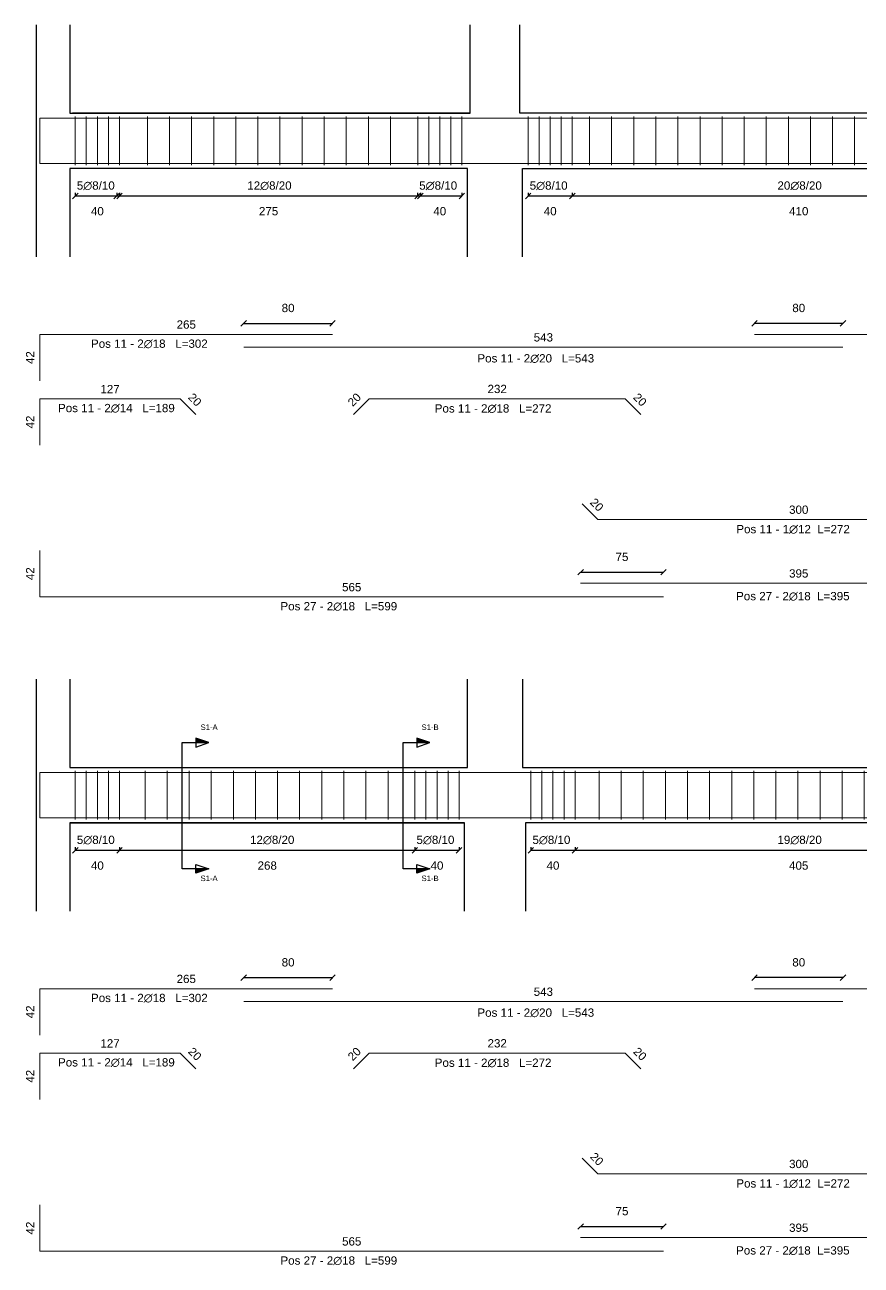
# Model space of a CAD drawing. Header units: millimetres. Extents: x -455371 to 117772, y -78417 to 116564.
# Drawn here: x -242200 to -234628, y -16116 to -4889 of the extents above; entities that cross this region are included whole.
import ezdxf

# ---------------------------------------------------------------- set-up
doc = ezdxf.new("R2010")
doc.units = ezdxf.units.MM
doc.layers.get('0').update_dxf_attribs({"color": 255})
for name, color, linetype, lineweight in [('armature', 5, 'Continuous', 18), ('Cls', 7, 'Continuous', 25), ('quote', 5, 'Continuous', 15), ('Scritte', 7, 'Continuous', 15), ('staffe', 10, 'Continuous', 15)]:
    doc.layers.add(name, color=color, linetype=linetype, lineweight=lineweight)
doc.layers.add('RETINI', color=253, linetype='Continuous')
doc.styles.get("Standard").update_dxf_attribs({"font": 'arial.ttf'})
doc.dimstyles.new('per distinte 1 a 50', dxfattribs={"dimtxt": 75, "dimasz": 150, "dimexe": 0.18, "dimexo": 250, "dimgap": 50, "dimtad": 1, "dimdec": 0, "dimlfac": 0.1, "dimzin": 0, "dimdsep": 46, "dimtxsty": 'Standard', "dimblk": 'NONE', "dimcen": 0, "dimse1": 1, "dimse2": 1, "dimsd1": 1, "dimsd2": 1, "dimadec": 0, "dimazin": 0, "dimtfac": 1, "dimtdec": 0, "dimtix": 1, "dimtofl": 0, "dimtmove": 0, "dimatfit": 3, "dimldrblk": 'NONE', "dimfxl": 250, "dimfxlon": 1, "dimtolj": 1, "dimtzin": 0, "dimarcsym": 2})
doc.dimstyles.new('scala1 a 50', dxfattribs={"dimtxt": 75, "dimasz": 50, "dimexe": 0.18, "dimexo": 250, "dimgap": 100, "dimtad": 2, "dimdec": 0, "dimlfac": 0.1, "dimzin": 0, "dimdsep": 46, "dimtxsty": 'Standard', "dimblk": 'OBLIQUE', "dimcen": -100, "dimadec": 0, "dimazin": 0, "dimtfac": 1, "dimtdec": 0, "dimtofl": 0, "dimtmove": 0, "dimatfit": 3, "dimfxl": 250, "dimfxlon": 1, "dimtolj": 1, "dimtzin": 0, "dimarcsym": 0})

# ---------------------------------------------------------------- blocks, each defined once
blk = doc.blocks.new('*U764')
at = {"layer": 'staffe'}
blk.add_lwpolyline([(0, -220), (0, 220)], dxfattribs=at)
blk = doc.blocks.new('*U765')
at = {"layer": 'Cls', "color": 0, "linetype": 'ByBlock', "lineweight": -2, "transparency": 16777216}
for p in [(0, 0), (100, 0), (200, 0), (300, 0), (400, 0)]:
    blk.add_blockref('*U764', p, dxfattribs=at)
blk = doc.blocks.new('*U766')
at = {"layer": 'staffe'}
blk.add_lwpolyline([(0, -220), (0, 220)], dxfattribs=at)
blk = doc.blocks.new('*U767')
at = {"layer": 'Cls', "color": 0, "linetype": 'ByBlock', "lineweight": -2, "transparency": 16777216}
for p in [(0, 0), (100, 0), (200, 0), (300, 0), (400, 0)]:
    blk.add_blockref('*U766', p, dxfattribs=at)
blk = doc.blocks.new('*U782')
at = {"layer": 'staffe'}
blk.add_lwpolyline([(0, -220), (0, 220)], dxfattribs=at)
blk = doc.blocks.new('*U783')
at = {"layer": 'Cls', "color": 0, "linetype": 'ByBlock', "lineweight": -2, "transparency": 16777216}
for p in [(0, 0), (100, 0), (200, 0), (300, 0), (400, 0)]:
    blk.add_blockref('*U782', p, dxfattribs=at)
blk = doc.blocks.new('*U784')
at = {"layer": 'staffe'}
blk.add_lwpolyline([(0, -220), (0, 220)], dxfattribs=at)
blk = doc.blocks.new('*U785')
at = {"layer": 'Cls', "color": 0, "linetype": 'ByBlock', "lineweight": -2, "transparency": 16777216}
for p in [(0, 0), (100, 0), (200, 0), (300, 0), (400, 0)]:
    blk.add_blockref('*U784', p, dxfattribs=at)
blk = doc.blocks.new('*U758')
at = {"layer": 'staffe'}
blk.add_lwpolyline([(0, -220), (0, 220)], dxfattribs=at)
blk = doc.blocks.new('*U759')
at = {"layer": 'Cls', "color": 0, "linetype": 'ByBlock', "lineweight": -2, "transparency": 16777216}
for p in [(0, 0), (100, 0), (200, 0), (300, 0), (400, 0)]:
    blk.add_blockref('*U758', p, dxfattribs=at)
blk = doc.blocks.new('*U760')
at = {"layer": 'staffe'}
blk.add_lwpolyline([(0, -220), (0, 220)], dxfattribs=at)
blk = doc.blocks.new('*U761')
at = {"layer": 'Cls', "color": 0, "linetype": 'ByBlock', "lineweight": -2, "transparency": 16777216}
for p in [(0, 0), (100, 0), (200, 0), (300, 0), (400, 0)]:
    blk.add_blockref('*U760', p, dxfattribs=at)
blk = doc.blocks.new('*U805')
at = {"layer": 'staffe'}
blk.add_lwpolyline([(0, -220), (0, 220)], dxfattribs=at)
blk = doc.blocks.new('*U798')
at = {"layer": 'Cls', "color": 0, "linetype": 'ByBlock', "lineweight": -2, "transparency": 16777216}
for p in [(0, 0), (200, 0), (400, 0), (600, 0), (800, 0), (1000, 0), (1200, 0), (1400, 0), (1600, 0), (1800, 0), (2000, 0), (2200, 0)]:
    blk.add_blockref('*U805', p, dxfattribs=at)
blk = doc.blocks.new('*U799')
at = {"layer": 'staffe'}
blk.add_lwpolyline([(0, -220), (0, 220)], dxfattribs=at)
blk = doc.blocks.new('*U800')
at = {"layer": 'Cls', "color": 0, "linetype": 'ByBlock', "lineweight": -2, "transparency": 16777216}
for p in [(0, 0), (200, 0), (400, 0), (600, 0), (800, 0), (1000, 0), (1200, 0), (1400, 0), (1600, 0), (1800, 0), (2000, 0), (2200, 0)]:
    blk.add_blockref('*U799', p, dxfattribs=at)
blk = doc.blocks.new('*U811')
at = {"layer": 'staffe'}
blk.add_lwpolyline([(0, -220), (0, 220)], dxfattribs=at)
blk = doc.blocks.new('*U810')
at = {"layer": 'Cls', "color": 0, "linetype": 'ByBlock', "lineweight": -2, "transparency": 16777216}
for p in [(0, 0), (200, 0), (400, 0), (600, 0), (800, 0), (1000, 0), (1200, 0), (1400, 0), (1600, 0), (1800, 0), (2000, 0), (2200, 0), (2400, 0), (2600, 0), (2800, 0), (3000, 0), (3200, 0), (3400, 0), (3600, 0), (3800, 0)]:
    blk.add_blockref('*U811', p, dxfattribs=at)
blk = doc.blocks.new('*U813')
at = {"layer": 'staffe'}
blk.add_lwpolyline([(0, -220), (0, 220)], dxfattribs=at)
blk = doc.blocks.new('*U812')
at = {"layer": 'Cls', "color": 0, "linetype": 'ByBlock', "lineweight": -2, "transparency": 16777216}
for p in [(0, 0), (200, 0), (400, 0), (600, 0), (800, 0), (1000, 0), (1200, 0), (1400, 0), (1600, 0), (1800, 0), (2000, 0), (2200, 0), (2400, 0), (2600, 0), (2800, 0), (3000, 0), (3200, 0), (3400, 0), (3600, 0)]:
    blk.add_blockref('*U813', p, dxfattribs=at)
blk = doc.blocks.new('_Oblique')
at = {"color": 0, "linetype": 'ByBlock', "lineweight": -2}
blk.add_line((-0.5, -0.5), (0.5, 0.5), dxfattribs=at)
blk = doc.blocks.new('*D824')
at = {"layer": 'Defpoints', "color": 0, "transparency": 16777216}
for p in [(-238643, -6159), (-238243, -6159), (-238243, -6438)]:
    blk.add_point(p, dxfattribs=at)
at = {"layer": 'quote', "color": 0, "lineweight": -2, "transparency": 16777216}
for p, q in [((-238643, -6409), (-238643, -6438)), ((-238643, -6438), (-238243, -6438)), ((-238243, -6409), (-238243, -6438))]:
    blk.add_line(p, q, dxfattribs=at)
at = {"layer": 'quote', "color": 0, "lineweight": -2, "transparency": 16777216, "xscale": 50, "yscale": 50, "zscale": 50, "rotation": 180}
blk.add_blockref('_Oblique', (-238643, -6438), dxfattribs=at)
at = {"layer": 'quote', "color": 0, "lineweight": -2, "transparency": 16777216, "xscale": 50, "yscale": 50, "zscale": 50}
blk.add_blockref('_Oblique', (-238243, -6438), dxfattribs=at)
at = {"layer": 'quote', "color": 0, "transparency": 16777216, "insert": (-238443, -6576), "char_height": 75, "attachment_point": 5}
blk.add_mtext('\\A1;40', dxfattribs=at)
blk = doc.blocks.new('*D825')
at = {"layer": 'Defpoints', "color": 0, "transparency": 16777216}
for p in [(-238668, -12081), (-238268, -12081), (-238268, -12360)]:
    blk.add_point(p, dxfattribs=at)
at = {"layer": 'quote', "color": 0, "lineweight": -2, "transparency": 16777216}
for p, q in [((-238668, -12331), (-238668, -12360)), ((-238268, -12331), (-238268, -12360)), ((-238668, -12360), (-238268, -12360))]:
    blk.add_line(p, q, dxfattribs=at)
at = {"layer": 'quote', "color": 0, "lineweight": -2, "transparency": 16777216, "xscale": 50, "yscale": 50, "zscale": 50, "rotation": 180}
blk.add_blockref('_Oblique', (-238668, -12360), dxfattribs=at)
at = {"layer": 'quote', "color": 0, "lineweight": -2, "transparency": 16777216, "xscale": 50, "yscale": 50, "zscale": 50}
blk.add_blockref('_Oblique', (-238268, -12360), dxfattribs=at)
at = {"layer": 'quote', "color": 0, "transparency": 16777216, "insert": (-238468, -12499), "char_height": 75, "attachment_point": 5}
blk.add_mtext('\\A1;40', dxfattribs=at)
blk = doc.blocks.new('*D834')
at = {"layer": 'Defpoints', "color": 0, "transparency": 16777216}
for p in [(-241743, -6159), (-241343, -6159), (-241343, -6438)]:
    blk.add_point(p, dxfattribs=at)
at = {"layer": 'quote', "color": 0, "lineweight": -2, "transparency": 16777216}
for p, q in [((-241743, -6409), (-241743, -6438)), ((-241743, -6438), (-241343, -6438)), ((-241343, -6409), (-241343, -6438))]:
    blk.add_line(p, q, dxfattribs=at)
at = {"layer": 'quote', "color": 0, "lineweight": -2, "transparency": 16777216, "xscale": 50, "yscale": 50, "zscale": 50, "rotation": 180}
blk.add_blockref('_Oblique', (-241743, -6438), dxfattribs=at)
at = {"layer": 'quote', "color": 0, "lineweight": -2, "transparency": 16777216, "xscale": 50, "yscale": 50, "zscale": 50}
blk.add_blockref('_Oblique', (-241343, -6438), dxfattribs=at)
at = {"layer": 'quote', "color": 0, "transparency": 16777216, "insert": (-241543, -6576), "char_height": 75, "attachment_point": 5}
blk.add_mtext('\\A1;40', dxfattribs=at)
blk = doc.blocks.new('*D835')
at = {"layer": 'Defpoints', "color": 0, "transparency": 16777216}
for p in [(-241743, -12081), (-241343, -12081), (-241343, -12360)]:
    blk.add_point(p, dxfattribs=at)
at = {"layer": 'quote', "color": 0, "lineweight": -2, "transparency": 16777216}
for p, q in [((-241743, -12331), (-241743, -12360)), ((-241343, -12331), (-241343, -12360)), ((-241743, -12360), (-241343, -12360))]:
    blk.add_line(p, q, dxfattribs=at)
at = {"layer": 'quote', "color": 0, "lineweight": -2, "transparency": 16777216, "xscale": 50, "yscale": 50, "zscale": 50, "rotation": 180}
blk.add_blockref('_Oblique', (-241743, -12360), dxfattribs=at)
at = {"layer": 'quote', "color": 0, "lineweight": -2, "transparency": 16777216, "xscale": 50, "yscale": 50, "zscale": 50}
blk.add_blockref('_Oblique', (-241343, -12360), dxfattribs=at)
at = {"layer": 'quote', "color": 0, "transparency": 16777216, "insert": (-241543, -12499), "char_height": 75, "attachment_point": 5}
blk.add_mtext('\\A1;40', dxfattribs=at)
blk = doc.blocks.new('*D826')
at = {"layer": 'Defpoints', "color": 0, "transparency": 16777216}
for p in [(-237643, -6159), (-237243, -6159), (-237243, -6438)]:
    blk.add_point(p, dxfattribs=at)
at = {"layer": 'quote', "color": 0, "lineweight": -2, "transparency": 16777216}
for p, q in [((-237643, -6409), (-237643, -6438)), ((-237643, -6438), (-237243, -6438)), ((-237243, -6409), (-237243, -6438))]:
    blk.add_line(p, q, dxfattribs=at)
at = {"layer": 'quote', "color": 0, "lineweight": -2, "transparency": 16777216, "xscale": 50, "yscale": 50, "zscale": 50, "rotation": 180}
blk.add_blockref('_Oblique', (-237643, -6438), dxfattribs=at)
at = {"layer": 'quote', "color": 0, "lineweight": -2, "transparency": 16777216, "xscale": 50, "yscale": 50, "zscale": 50}
blk.add_blockref('_Oblique', (-237243, -6438), dxfattribs=at)
at = {"layer": 'quote', "color": 0, "transparency": 16777216, "insert": (-237443, -6576), "char_height": 75, "attachment_point": 5}
blk.add_mtext('\\A1;40', dxfattribs=at)
blk = doc.blocks.new('*D827')
at = {"layer": 'Defpoints', "color": 0, "transparency": 16777216}
for p in [(-237618, -12081), (-237218, -12081), (-237218, -12360)]:
    blk.add_point(p, dxfattribs=at)
at = {"layer": 'quote', "color": 0, "lineweight": -2, "transparency": 16777216}
for p, q in [((-237618, -12331), (-237618, -12360)), ((-237218, -12331), (-237218, -12360)), ((-237618, -12360), (-237218, -12360))]:
    blk.add_line(p, q, dxfattribs=at)
at = {"layer": 'quote', "color": 0, "lineweight": -2, "transparency": 16777216, "xscale": 50, "yscale": 50, "zscale": 50, "rotation": 180}
blk.add_blockref('_Oblique', (-237618, -12360), dxfattribs=at)
at = {"layer": 'quote', "color": 0, "lineweight": -2, "transparency": 16777216, "xscale": 50, "yscale": 50, "zscale": 50}
blk.add_blockref('_Oblique', (-237218, -12360), dxfattribs=at)
at = {"layer": 'quote', "color": 0, "transparency": 16777216, "insert": (-237418, -12499), "char_height": 75, "attachment_point": 5}
blk.add_mtext('\\A1;40', dxfattribs=at)
blk = doc.blocks.new('*D842')
at = {"layer": 'Defpoints', "color": 0, "transparency": 16777216}
for p in [(-241368, -6159), (-238618, -6159), (-238618, -6438)]:
    blk.add_point(p, dxfattribs=at)
at = {"layer": 'quote', "color": 0, "lineweight": -2, "transparency": 16777216}
for p, q in [((-241368, -6409), (-241368, -6438)), ((-241368, -6438), (-238618, -6438)), ((-238618, -6409), (-238618, -6438))]:
    blk.add_line(p, q, dxfattribs=at)
at = {"layer": 'quote', "color": 0, "lineweight": -2, "transparency": 16777216, "xscale": 50, "yscale": 50, "zscale": 50, "rotation": 180}
blk.add_blockref('_Oblique', (-241368, -6438), dxfattribs=at)
at = {"layer": 'quote', "color": 0, "lineweight": -2, "transparency": 16777216, "xscale": 50, "yscale": 50, "zscale": 50}
blk.add_blockref('_Oblique', (-238618, -6438), dxfattribs=at)
at = {"layer": 'quote', "color": 0, "transparency": 16777216, "insert": (-239993, -6576), "char_height": 75, "attachment_point": 5}
blk.add_mtext('\\A1;275', dxfattribs=at)
blk = doc.blocks.new('*D843')
at = {"layer": 'Defpoints', "color": 0, "transparency": 16777216}
for p in [(-237243, -6159), (-233143, -6159), (-233143, -6438)]:
    blk.add_point(p, dxfattribs=at)
at = {"layer": 'quote', "color": 0, "lineweight": -2, "transparency": 16777216}
for p, q in [((-237243, -6409), (-237243, -6438)), ((-237243, -6438), (-233143, -6438)), ((-233143, -6409), (-233143, -6438))]:
    blk.add_line(p, q, dxfattribs=at)
at = {"layer": 'quote', "color": 0, "lineweight": -2, "transparency": 16777216, "xscale": 50, "yscale": 50, "zscale": 50, "rotation": 180}
blk.add_blockref('_Oblique', (-237243, -6438), dxfattribs=at)
at = {"layer": 'quote', "color": 0, "lineweight": -2, "transparency": 16777216, "xscale": 50, "yscale": 50, "zscale": 50}
blk.add_blockref('_Oblique', (-233143, -6438), dxfattribs=at)
at = {"layer": 'quote', "color": 0, "transparency": 16777216, "insert": (-235193, -6576), "char_height": 75, "attachment_point": 5}
blk.add_mtext('\\A1;410', dxfattribs=at)
blk = doc.blocks.new('*D845')
at = {"layer": 'Defpoints', "color": 0, "transparency": 16777216}
for p in [(-241343, -12081), (-238668, -12081), (-238668, -12360)]:
    blk.add_point(p, dxfattribs=at)
at = {"layer": 'quote', "color": 0, "lineweight": -2, "transparency": 16777216}
for p, q in [((-241343, -12331), (-241343, -12360)), ((-238668, -12331), (-238668, -12360)), ((-241343, -12360), (-238668, -12360))]:
    blk.add_line(p, q, dxfattribs=at)
at = {"layer": 'quote', "color": 0, "lineweight": -2, "transparency": 16777216, "xscale": 50, "yscale": 50, "zscale": 50, "rotation": 180}
blk.add_blockref('_Oblique', (-241343, -12360), dxfattribs=at)
at = {"layer": 'quote', "color": 0, "lineweight": -2, "transparency": 16777216, "xscale": 50, "yscale": 50, "zscale": 50}
blk.add_blockref('_Oblique', (-238668, -12360), dxfattribs=at)
at = {"layer": 'quote', "color": 0, "transparency": 16777216, "insert": (-240005, -12499), "char_height": 75, "attachment_point": 5}
blk.add_mtext('\\A1;268', dxfattribs=at)
blk = doc.blocks.new('*D846')
at = {"layer": 'Defpoints', "color": 0, "transparency": 16777216}
for p in [(-237218, -12081), (-233168, -12081), (-233168, -12360)]:
    blk.add_point(p, dxfattribs=at)
at = {"layer": 'quote', "color": 0, "lineweight": -2, "transparency": 16777216}
for p, q in [((-237218, -12331), (-237218, -12360)), ((-233168, -12331), (-233168, -12360)), ((-237218, -12360), (-233168, -12360))]:
    blk.add_line(p, q, dxfattribs=at)
at = {"layer": 'quote', "color": 0, "lineweight": -2, "transparency": 16777216, "xscale": 50, "yscale": 50, "zscale": 50, "rotation": 180}
blk.add_blockref('_Oblique', (-237218, -12360), dxfattribs=at)
at = {"layer": 'quote', "color": 0, "lineweight": -2, "transparency": 16777216, "xscale": 50, "yscale": 50, "zscale": 50}
blk.add_blockref('_Oblique', (-233168, -12360), dxfattribs=at)
at = {"layer": 'quote', "color": 0, "transparency": 16777216, "insert": (-235193, -12499), "char_height": 75, "attachment_point": 5}
blk.add_mtext('\\A1;405', dxfattribs=at)
blk = doc.blocks.new('*D1169')
at = {"layer": 'Defpoints', "color": 0, "transparency": 16777216}
for p in [(-242063, -9647), (-242063, -9647), (-242063, -10067)]:
    blk.add_point(p, dxfattribs=at)
at = {"layer": 'quote', "color": 0, "transparency": 16777216, "insert": (-242151, -9857), "char_height": 75, "attachment_point": 5, "rotation": 90}
blk.add_mtext('\\A1;42', dxfattribs=at)
blk = doc.blocks.new('_None')
blk = doc.blocks.new('*D1170')
at = {"layer": 'Defpoints', "color": 0, "transparency": 16777216}
for p in [(-242063, -10067), (-236418, -10067), (-236418, -10067)]:
    blk.add_point(p, dxfattribs=at)
at = {"layer": 'quote', "color": 0, "transparency": 16777216, "insert": (-239240, -9979), "char_height": 75, "attachment_point": 5}
blk.add_mtext('\\A1;565', dxfattribs=at)
blk = doc.blocks.new('*D1173')
at = {"layer": 'Defpoints', "color": 0, "transparency": 16777216}
for p in [(-236418, -9843), (-237168, -9943), (-236418, -10067)]:
    blk.add_point(p, dxfattribs=at)
at = {"layer": 'quote', "color": 0, "lineweight": -2, "transparency": 16777216}
for p, q in [((-237168, -9843), (-237168, -9843)), ((-237168, -9843), (-236418, -9843)), ((-236418, -9843), (-236418, -9843))]:
    blk.add_line(p, q, dxfattribs=at)
at = {"layer": 'quote', "color": 0, "lineweight": -2, "transparency": 16777216, "xscale": 50, "yscale": 50, "zscale": 50, "rotation": 180}
blk.add_blockref('_Oblique', (-237168, -9843), dxfattribs=at)
at = {"layer": 'quote', "color": 0, "lineweight": -2, "transparency": 16777216, "xscale": 50, "yscale": 50, "zscale": 50}
blk.add_blockref('_Oblique', (-236418, -9843), dxfattribs=at)
at = {"layer": 'quote', "color": 0, "transparency": 16777216, "insert": (-236793, -9705), "char_height": 75, "attachment_point": 5}
blk.add_mtext('\\A1;75', dxfattribs=at)
blk = doc.blocks.new('*D1174')
at = {"layer": 'Defpoints', "color": 0, "transparency": 16777216}
for p in [(-237168, -9943), (-233218, -9943), (-233218, -9943)]:
    blk.add_point(p, dxfattribs=at)
at = {"layer": 'quote', "color": 0, "transparency": 16777216, "insert": (-235193, -9855), "char_height": 75, "attachment_point": 5}
blk.add_mtext('\\A1;395', dxfattribs=at)
blk = doc.blocks.new('*D1183')
at = {"layer": 'Defpoints', "color": 0, "transparency": 16777216}
for p in [(-239083, -8274), (-239083, -8274), (-239225, -8415)]:
    blk.add_point(p, dxfattribs=at)
at = {"layer": 'quote', "color": 0, "transparency": 16777216, "insert": (-239216, -8282), "char_height": 75, "attachment_point": 5, "rotation": 45}
blk.add_mtext('\\A1;20', dxfattribs=at)
blk = doc.blocks.new('*D1176')
at = {"layer": 'Defpoints', "color": 0, "transparency": 16777216}
for p in [(-236763, -8274), (-236763, -8274), (-236622, -8415)]:
    blk.add_point(p, dxfattribs=at)
at = {"layer": 'quote', "color": 0, "transparency": 16777216, "insert": (-236630, -8282), "char_height": 75, "attachment_point": 5, "rotation": 315}
blk.add_mtext('\\A1;20', dxfattribs=at)
blk = doc.blocks.new('*D1177')
at = {"layer": 'Defpoints', "color": 0, "transparency": 16777216}
for p in [(-239083, -8274), (-236763, -8274), (-236763, -8274)]:
    blk.add_point(p, dxfattribs=at)
at = {"layer": 'quote', "color": 0, "transparency": 16777216, "insert": (-237923, -8185), "char_height": 75, "attachment_point": 5}
blk.add_mtext('\\A1;232', dxfattribs=at)
blk = doc.blocks.new('*D1180')
at = {"layer": 'Defpoints', "color": 0, "transparency": 16777216}
for p in [(-237154, -9225), (-237154, -9225), (-237013, -9366)]:
    blk.add_point(p, dxfattribs=at)
at = {"layer": 'quote', "color": 0, "transparency": 16777216, "insert": (-237021, -9233), "char_height": 75, "attachment_point": 5, "rotation": 315}
blk.add_mtext('\\A1;20', dxfattribs=at)
blk = doc.blocks.new('*D1182')
at = {"layer": 'Defpoints', "color": 0, "transparency": 16777216}
for p in [(-236693, -9366), (-233693, -9366), (-233693, -9366)]:
    blk.add_point(p, dxfattribs=at)
at = {"layer": 'quote', "color": 0, "transparency": 16777216, "insert": (-235193, -9278), "char_height": 75, "attachment_point": 5}
blk.add_mtext('\\A1;300', dxfattribs=at)
blk = doc.blocks.new('*D1185')
at = {"layer": 'Defpoints', "color": 0, "transparency": 16777216}
for p in [(-242063, -8274), (-242063, -8274), (-242063, -8694)]:
    blk.add_point(p, dxfattribs=at)
at = {"layer": 'quote', "color": 0, "transparency": 16777216, "insert": (-242151, -8484), "char_height": 75, "attachment_point": 5, "rotation": 90}
blk.add_mtext('\\A1;42', dxfattribs=at)
blk = doc.blocks.new('*D1186')
at = {"layer": 'Defpoints', "color": 0, "transparency": 16777216}
for p in [(-242063, -8274), (-240793, -8274), (-240793, -8274)]:
    blk.add_point(p, dxfattribs=at)
at = {"layer": 'quote', "color": 0, "transparency": 16777216, "insert": (-241428, -8186), "char_height": 75, "attachment_point": 5}
blk.add_mtext('\\A1;127', dxfattribs=at)
blk = doc.blocks.new('*D1187')
at = {"layer": 'Defpoints', "color": 0, "transparency": 16777216}
for p in [(-240793, -8274), (-240793, -8274), (-240651, -8415)]:
    blk.add_point(p, dxfattribs=at)
at = {"layer": 'quote', "color": 0, "transparency": 16777216, "insert": (-240660, -8282), "char_height": 75, "attachment_point": 5, "rotation": 315}
blk.add_mtext('\\A1;20', dxfattribs=at)
blk = doc.blocks.new('*D1207')
at = {"layer": 'Defpoints', "color": 0, "transparency": 16777216}
for p in [(-242063, -7691), (-242063, -7691), (-242063, -8111)]:
    blk.add_point(p, dxfattribs=at)
at = {"layer": 'quote', "color": 0, "transparency": 16777216, "insert": (-242151, -7901), "char_height": 75, "attachment_point": 5, "rotation": 90}
blk.add_mtext('\\A1;42', dxfattribs=at)
blk = doc.blocks.new('*D1208')
at = {"layer": 'Defpoints', "color": 0, "transparency": 16777216}
for p in [(-242063, -7691), (-239414, -7691), (-239414, -7691)]:
    blk.add_point(p, dxfattribs=at)
at = {"layer": 'quote', "color": 0, "transparency": 16777216, "insert": (-240738, -7602), "char_height": 75, "attachment_point": 5}
blk.add_mtext('\\A1;265', dxfattribs=at)
blk = doc.blocks.new('*D1209')
at = {"layer": 'Defpoints', "color": 0, "transparency": 16777216}
for p in [(-239414, -7591), (-239414, -7691), (-240218, -7807)]:
    blk.add_point(p, dxfattribs=at)
at = {"layer": 'quote', "color": 0, "lineweight": -2, "transparency": 16777216}
for p, q in [((-240218, -7591), (-240218, -7590)), ((-240218, -7591), (-239414, -7591)), ((-239414, -7591), (-239414, -7590))]:
    blk.add_line(p, q, dxfattribs=at)
at = {"layer": 'quote', "color": 0, "lineweight": -2, "transparency": 16777216, "xscale": 50, "yscale": 50, "zscale": 50, "rotation": 180}
blk.add_blockref('_Oblique', (-240218, -7591), dxfattribs=at)
at = {"layer": 'quote', "color": 0, "lineweight": -2, "transparency": 16777216, "xscale": 50, "yscale": 50, "zscale": 50}
blk.add_blockref('_Oblique', (-239414, -7591), dxfattribs=at)
at = {"layer": 'quote', "color": 0, "transparency": 16777216, "insert": (-239816, -7452), "char_height": 75, "attachment_point": 5}
blk.add_mtext('\\A1;80', dxfattribs=at)
blk = doc.blocks.new('*D1213')
at = {"layer": 'Defpoints', "color": 0, "transparency": 16777216}
for p in [(-235593, -7591), (-235593, -7691), (-234793, -7807)]:
    blk.add_point(p, dxfattribs=at)
at = {"layer": 'quote', "color": 0, "lineweight": -2, "transparency": 16777216}
for p, q in [((-235593, -7591), (-235593, -7590)), ((-234793, -7591), (-235593, -7591)), ((-234793, -7591), (-234793, -7590))]:
    blk.add_line(p, q, dxfattribs=at)
at = {"layer": 'quote', "color": 0, "lineweight": -2, "transparency": 16777216, "xscale": 50, "yscale": 50, "zscale": 50, "rotation": 180}
blk.add_blockref('_Oblique', (-235593, -7591), dxfattribs=at)
at = {"layer": 'quote', "color": 0, "lineweight": -2, "transparency": 16777216, "xscale": 50, "yscale": 50, "zscale": 50}
blk.add_blockref('_Oblique', (-234793, -7591), dxfattribs=at)
at = {"layer": 'quote', "color": 0, "transparency": 16777216, "insert": (-235193, -7452), "char_height": 75, "attachment_point": 5}
blk.add_mtext('\\A1;80', dxfattribs=at)
blk = doc.blocks.new('*D1214')
at = {"layer": 'Defpoints', "color": 0, "transparency": 16777216}
for p in [(-240218, -7807), (-234793, -7807), (-234793, -7807)]:
    blk.add_point(p, dxfattribs=at)
at = {"layer": 'quote', "color": 0, "transparency": 16777216, "insert": (-237505, -7718), "char_height": 75, "attachment_point": 5}
blk.add_mtext('\\A1;543', dxfattribs=at)
blk = doc.blocks.new('*D1215')
at = {"layer": 'Defpoints', "color": 0, "transparency": 16777216}
for p in [(-235593, -7691), (-230168, -7691), (-230168, -7691)]:
    blk.add_point(p, dxfattribs=at)
at = {"layer": 'quote', "color": 0, "transparency": 16777216, "insert": (-232880, -7602), "char_height": 75, "attachment_point": 5}
blk.add_mtext('\\A1;543', dxfattribs=at)
blk = doc.blocks.new('*D1307')
at = {"layer": 'Defpoints', "color": 0, "transparency": 16777216}
for p in [(-242063, -15570), (-242063, -15570), (-242063, -15990)]:
    blk.add_point(p, dxfattribs=at)
at = {"layer": 'quote', "color": 0, "transparency": 16777216, "insert": (-242151, -15780), "char_height": 75, "attachment_point": 5, "rotation": 90}
blk.add_mtext('\\A1;42', dxfattribs=at)
blk = doc.blocks.new('*D1308')
at = {"layer": 'Defpoints', "color": 0, "transparency": 16777216}
for p in [(-242063, -15990), (-236418, -15990), (-236418, -15990)]:
    blk.add_point(p, dxfattribs=at)
at = {"layer": 'quote', "color": 0, "transparency": 16777216, "insert": (-239240, -15901), "char_height": 75, "attachment_point": 5}
blk.add_mtext('\\A1;565', dxfattribs=at)
blk = doc.blocks.new('*D1311')
at = {"layer": 'Defpoints', "color": 0, "transparency": 16777216}
for p in [(-236418, -15765), (-237168, -15865), (-236418, -15990)]:
    blk.add_point(p, dxfattribs=at)
at = {"layer": 'quote', "color": 0, "lineweight": -2, "transparency": 16777216}
for p, q in [((-237168, -15765), (-237168, -15765)), ((-237168, -15765), (-236418, -15765)), ((-236418, -15765), (-236418, -15765))]:
    blk.add_line(p, q, dxfattribs=at)
at = {"layer": 'quote', "color": 0, "lineweight": -2, "transparency": 16777216, "xscale": 50, "yscale": 50, "zscale": 50, "rotation": 180}
blk.add_blockref('_Oblique', (-237168, -15765), dxfattribs=at)
at = {"layer": 'quote', "color": 0, "lineweight": -2, "transparency": 16777216, "xscale": 50, "yscale": 50, "zscale": 50}
blk.add_blockref('_Oblique', (-236418, -15765), dxfattribs=at)
at = {"layer": 'quote', "color": 0, "transparency": 16777216, "insert": (-236793, -15627), "char_height": 75, "attachment_point": 5}
blk.add_mtext('\\A1;75', dxfattribs=at)
blk = doc.blocks.new('*D1312')
at = {"layer": 'Defpoints', "color": 0, "transparency": 16777216}
for p in [(-237168, -15865), (-233218, -15865), (-233218, -15865)]:
    blk.add_point(p, dxfattribs=at)
at = {"layer": 'quote', "color": 0, "transparency": 16777216, "insert": (-235193, -15777), "char_height": 75, "attachment_point": 5}
blk.add_mtext('\\A1;395', dxfattribs=at)
blk = doc.blocks.new('*D1338')
at = {"layer": 'Defpoints', "color": 0, "transparency": 16777216}
for p in [(-239083, -14196), (-239083, -14196), (-239225, -14337)]:
    blk.add_point(p, dxfattribs=at)
at = {"layer": 'quote', "color": 0, "transparency": 16777216, "insert": (-239216, -14204), "char_height": 75, "attachment_point": 5, "rotation": 45}
blk.add_mtext('\\A1;20', dxfattribs=at)
blk = doc.blocks.new('*D1314')
at = {"layer": 'Defpoints', "color": 0, "transparency": 16777216}
for p in [(-236763, -14196), (-236763, -14196), (-236622, -14337)]:
    blk.add_point(p, dxfattribs=at)
at = {"layer": 'quote', "color": 0, "transparency": 16777216, "insert": (-236630, -14204), "char_height": 75, "attachment_point": 5, "rotation": 315}
blk.add_mtext('\\A1;20', dxfattribs=at)
blk = doc.blocks.new('*D1315')
at = {"layer": 'Defpoints', "color": 0, "transparency": 16777216}
for p in [(-239083, -14196), (-236763, -14196), (-236763, -14196)]:
    blk.add_point(p, dxfattribs=at)
at = {"layer": 'quote', "color": 0, "transparency": 16777216, "insert": (-237923, -14108), "char_height": 75, "attachment_point": 5}
blk.add_mtext('\\A1;232', dxfattribs=at)
blk = doc.blocks.new('*D1318')
at = {"layer": 'Defpoints', "color": 0, "transparency": 16777216}
for p in [(-237154, -15147), (-237154, -15147), (-237013, -15288)]:
    blk.add_point(p, dxfattribs=at)
at = {"layer": 'quote', "color": 0, "transparency": 16777216, "insert": (-237021, -15155), "char_height": 75, "attachment_point": 5, "rotation": 315}
blk.add_mtext('\\A1;20', dxfattribs=at)
blk = doc.blocks.new('*D1320')
at = {"layer": 'Defpoints', "color": 0, "transparency": 16777216}
for p in [(-236693, -15288), (-233693, -15288), (-233693, -15288)]:
    blk.add_point(p, dxfattribs=at)
at = {"layer": 'quote', "color": 0, "transparency": 16777216, "insert": (-235193, -15200), "char_height": 75, "attachment_point": 5}
blk.add_mtext('\\A1;300', dxfattribs=at)
blk = doc.blocks.new('*D1321')
at = {"layer": 'Defpoints', "color": 0, "transparency": 16777216}
for p in [(-242063, -14196), (-242063, -14196), (-242063, -14616)]:
    blk.add_point(p, dxfattribs=at)
at = {"layer": 'quote', "color": 0, "transparency": 16777216, "insert": (-242151, -14406), "char_height": 75, "attachment_point": 5, "rotation": 90}
blk.add_mtext('\\A1;42', dxfattribs=at)
blk = doc.blocks.new('*D1322')
at = {"layer": 'Defpoints', "color": 0, "transparency": 16777216}
for p in [(-242063, -14196), (-240793, -14196), (-240793, -14196)]:
    blk.add_point(p, dxfattribs=at)
at = {"layer": 'quote', "color": 0, "transparency": 16777216, "insert": (-241428, -14108), "char_height": 75, "attachment_point": 5}
blk.add_mtext('\\A1;127', dxfattribs=at)
blk = doc.blocks.new('*D1323')
at = {"layer": 'Defpoints', "color": 0, "transparency": 16777216}
for p in [(-240793, -14196), (-240793, -14196), (-240651, -14337)]:
    blk.add_point(p, dxfattribs=at)
at = {"layer": 'quote', "color": 0, "transparency": 16777216, "insert": (-240660, -14204), "char_height": 75, "attachment_point": 5, "rotation": 315}
blk.add_mtext('\\A1;20', dxfattribs=at)
blk = doc.blocks.new('*D1327')
at = {"layer": 'Defpoints', "color": 0, "transparency": 16777216}
for p in [(-242063, -13613), (-242063, -13613), (-242063, -14033)]:
    blk.add_point(p, dxfattribs=at)
at = {"layer": 'quote', "color": 0, "transparency": 16777216, "insert": (-242151, -13823), "char_height": 75, "attachment_point": 5, "rotation": 90}
blk.add_mtext('\\A1;42', dxfattribs=at)
blk = doc.blocks.new('*D1328')
at = {"layer": 'Defpoints', "color": 0, "transparency": 16777216}
for p in [(-242063, -13613), (-239414, -13613), (-239414, -13613)]:
    blk.add_point(p, dxfattribs=at)
at = {"layer": 'quote', "color": 0, "transparency": 16777216, "insert": (-240738, -13525), "char_height": 75, "attachment_point": 5}
blk.add_mtext('\\A1;265', dxfattribs=at)
blk = doc.blocks.new('*D1329')
at = {"layer": 'Defpoints', "color": 0, "transparency": 16777216}
for p in [(-239414, -13513), (-239414, -13613), (-240218, -13729)]:
    blk.add_point(p, dxfattribs=at)
at = {"layer": 'quote', "color": 0, "lineweight": -2, "transparency": 16777216}
for p, q in [((-240218, -13513), (-240218, -13513)), ((-240218, -13513), (-239414, -13513)), ((-239414, -13513), (-239414, -13513))]:
    blk.add_line(p, q, dxfattribs=at)
at = {"layer": 'quote', "color": 0, "lineweight": -2, "transparency": 16777216, "xscale": 50, "yscale": 50, "zscale": 50, "rotation": 180}
blk.add_blockref('_Oblique', (-240218, -13513), dxfattribs=at)
at = {"layer": 'quote', "color": 0, "lineweight": -2, "transparency": 16777216, "xscale": 50, "yscale": 50, "zscale": 50}
blk.add_blockref('_Oblique', (-239414, -13513), dxfattribs=at)
at = {"layer": 'quote', "color": 0, "transparency": 16777216, "insert": (-239816, -13375), "char_height": 75, "attachment_point": 5}
blk.add_mtext('\\A1;80', dxfattribs=at)
blk = doc.blocks.new('*D1333')
at = {"layer": 'Defpoints', "color": 0, "transparency": 16777216}
for p in [(-235593, -13513), (-235593, -13613), (-234793, -13729)]:
    blk.add_point(p, dxfattribs=at)
at = {"layer": 'quote', "color": 0, "lineweight": -2, "transparency": 16777216}
for p, q in [((-235593, -13513), (-235593, -13513)), ((-234793, -13513), (-235593, -13513)), ((-234793, -13513), (-234793, -13513))]:
    blk.add_line(p, q, dxfattribs=at)
at = {"layer": 'quote', "color": 0, "lineweight": -2, "transparency": 16777216, "xscale": 50, "yscale": 50, "zscale": 50, "rotation": 180}
blk.add_blockref('_Oblique', (-235593, -13513), dxfattribs=at)
at = {"layer": 'quote', "color": 0, "lineweight": -2, "transparency": 16777216, "xscale": 50, "yscale": 50, "zscale": 50}
blk.add_blockref('_Oblique', (-234793, -13513), dxfattribs=at)
at = {"layer": 'quote', "color": 0, "transparency": 16777216, "insert": (-235193, -13375), "char_height": 75, "attachment_point": 5}
blk.add_mtext('\\A1;80', dxfattribs=at)
blk = doc.blocks.new('*D1334')
at = {"layer": 'Defpoints', "color": 0, "transparency": 16777216}
for p in [(-240218, -13729), (-234793, -13729), (-234793, -13729)]:
    blk.add_point(p, dxfattribs=at)
at = {"layer": 'quote', "color": 0, "transparency": 16777216, "insert": (-237505, -13641), "char_height": 75, "attachment_point": 5}
blk.add_mtext('\\A1;543', dxfattribs=at)
blk = doc.blocks.new('*D1335')
at = {"layer": 'Defpoints', "color": 0, "transparency": 16777216}
for p in [(-235593, -13613), (-230168, -13613), (-230168, -13613)]:
    blk.add_point(p, dxfattribs=at)
at = {"layer": 'quote', "color": 0, "transparency": 16777216, "insert": (-232880, -13525), "char_height": 75, "attachment_point": 5}
blk.add_mtext('\\A1;543', dxfattribs=at)

msp = doc.modelspace()

# ---------------------------------------------------------------- hatches: boundary and pattern name
at = {"layer": 'RETINI'}
h = msp.add_hatch(color=256, dxfattribs=at)
h.dxf.hatch_style = 1
h.paths.add_polyline_path([(-240652.4, -11345), (-240652.4, -11385.4), (-240532.9, -11385.4)])
h = msp.add_hatch(color=256, dxfattribs=at)
h.dxf.hatch_style = 1
h.paths.add_polyline_path([(-238651.7, -11345), (-238651.7, -11385.4), (-238532.2, -11385.4)])
h = msp.add_hatch(color=256, dxfattribs=at)
h.dxf.hatch_style = 1
h.paths.add_polyline_path([(-240532.9, -12528.2), (-240652.4, -12528.2), (-240652.4, -12568.6)])
h = msp.add_hatch(color=256, dxfattribs=at)
h.dxf.hatch_style = 1
h.paths.add_polyline_path([(-238532.2, -12528.2), (-238651.7, -12528.2), (-238651.7, -12568.6)])

# ---------------------------------------------------------------- linework, layer by layer
at = {"layer": 'armature'}
for points in [[(-242062.8, -5732.5), (-228322.8, -5732.5), (-228322.8, -6144.5), (-242062.8, -6144.5)], [(-242062.8, -11654.8), (-228322.8, -11654.8), (-228322.8, -12066.8), (-242062.8, -12066.8)]]:
    msp.add_lwpolyline(points, close=True, dxfattribs=at)
for points in [[(-242062.8, -8110.8), (-242062.8, -7690.8), (-241692.8, -7690.8), (-239867.8, -7690.8), (-239413.8, -7690.8)], [(-230167.8, -7690.8), (-235592.8, -7690.8)], [(-240217.8, -7806.6), (-238642.8, -7806.6), (-237942.8, -7806.6), (-237242.8, -7806.6), (-234792.8, -7806.6)], [(-242062.8, -8693.6), (-242062.8, -8273.6), (-241692.8, -8273.6), (-241292.8, -8273.6), (-240792.8, -8273.6), (-240651.4, -8415.1)], [(-236621.7, -8415.1), (-236763.1, -8273.6), (-237173.1, -8273.6), (-238673.1, -8273.6), (-239083.1, -8273.6), (-239224.5, -8415.1)], [(-237154.3, -9224.8), (-237012.8, -9366.2)], [(-237012.8, -9366.2), (-236692.8, -9366.2)], [(-233692.8, -9366.2), (-236692.8, -9366.2)], [(-242062.8, -9647.3), (-242062.8, -10067.3), (-241692.8, -10067.3), (-239867.8, -10067.3), (-237392.8, -10067.3), (-236792.8, -10067.3), (-236417.8, -10067.3)], [(-235192.8, -9943), (-237167.8, -9943)], [(-235192.8, -9943), (-233217.8, -9943)], [(-242062.8, -14033.1), (-242062.8, -13613.1), (-241692.8, -13613.1), (-239867.8, -13613.1), (-239413.8, -13613.1)], [(-230167.8, -13613.1), (-235592.8, -13613.1)], [(-240217.8, -13728.9), (-238642.8, -13728.9), (-237942.8, -13728.9), (-237242.8, -13728.9), (-234792.8, -13728.9)], [(-242062.8, -14615.9), (-242062.8, -14195.9), (-241692.8, -14195.9), (-241292.8, -14195.9), (-240792.8, -14195.9), (-240651.4, -14337.3)], [(-236621.7, -14337.3), (-236763.1, -14195.9), (-237173.1, -14195.9), (-238673.1, -14195.9), (-239083.1, -14195.9), (-239224.5, -14337.3)], [(-237154.3, -15147), (-237012.8, -15288.5)], [(-237012.8, -15288.5), (-236692.8, -15288.5)], [(-233692.8, -15288.5), (-236692.8, -15288.5)], [(-242062.8, -15569.6), (-242062.8, -15989.6), (-241692.8, -15989.6), (-239867.8, -15989.6), (-237392.8, -15989.6), (-236792.8, -15989.6), (-236417.8, -15989.6)], [(-235192.8, -15865.3), (-237167.8, -15865.3)], [(-235192.8, -15865.3), (-233217.8, -15865.3)]]:
    msp.add_lwpolyline(points, dxfattribs=at)
at = {"layer": 'Cls'}
for points in [[(-242092.8, -6988.5), (-242092.8, -4888.5)], [(-241792.8, -4888.5), (-241792.8, -5688.5), (-238167.8, -5688.5), (-241767.8, -5688.5)], [(-238167.8, -5688.5), (-238167.8, -4888.5)], [(-232667.8, -4888.5), (-232667.8, -5688.5), (-237717.8, -5688.5), (-237717.8, -4888.5)], [(-238192.8, -6988.5), (-238192.8, -6188.5), (-241792.8, -6188.5), (-241792.8, -6988.5)], [(-237692.8, -6988.5), (-237692.8, -6188.5), (-232692.8, -6188.5), (-232692.8, -6988.5), (-232692.8, -6188.5)], [(-242092.8, -12910.8), (-242092.8, -10810.8)], [(-241792.8, -10810.8), (-241792.8, -11610.8), (-238192.8, -11610.8), (-238192.8, -10810.8)], [(-237692.8, -10810.8), (-237692.8, -11610.8), (-232692.8, -11610.8), (-232692.8, -10810.8)], [(-240532.9, -12528.2), (-240774.7, -12528.2), (-240774.7, -11385.4), (-240774.7, -11385.4), (-240532.9, -11385.4)], [(-238532.2, -12528.2), (-238774, -12528.2), (-238774, -11385.4), (-238774, -11385.4), (-238532.2, -11385.4)], [(-241792.8, -12110.8), (-238217.8, -12110.8), (-241792.8, -12110.8), (-241792.8, -12910.8)], [(-238217.8, -12910.8), (-238217.8, -12110.8)], [(-232717.8, -12910.8), (-232717.8, -12110.8), (-237667.8, -12110.8), (-237667.8, -12910.8)]]:
    msp.add_lwpolyline(points, dxfattribs=at)
for points in [[(-240532.9, -11385.4), (-240652.4, -11345), (-240652.4, -11385.4), (-240652.4, -11425.8)], [(-238532.2, -11385.4), (-238651.7, -11345), (-238651.7, -11385.4), (-238651.7, -11425.8)], [(-240532.9, -12528.2), (-240652.4, -12568.6), (-240652.4, -12528.2), (-240652.4, -12487.8)], [(-238532.2, -12528.2), (-238651.7, -12568.6), (-238651.7, -12528.2), (-238651.7, -12487.8)]]:
    msp.add_lwpolyline(points, close=True, dxfattribs=at)

# ---------------------------------------------------------------- block references
for name, p in [('*U765', (-241742.8, -5938.5)), ('*U798', (-241089.6, -5938.5)), ('*U767', (-237642.8, -5938.5)), ('*U810', (-237086.7, -5938.5)), ('*U785', (-241742.8, -11860.8)), ('*U800', (-241111.3, -11860.8)), ('*U783', (-237617.8, -11860.8)), ('*U812', (-237000, -11860.8))]:
    msp.add_blockref(name, p, dxfattribs=at)
at = {"layer": 'Cls', "xscale": -1}
for name, p in [('*U761', (-238242.8, -5938.5)), ('*U759', (-238267.8, -11860.8))]:
    msp.add_blockref(name, p, dxfattribs=at)

# ---------------------------------------------------------------- texts
at = {"layer": 'Scritte', "attachment_point": 1}
for s, width, insert, char_height in [('5∅8/10 ', 371.945, (-241728.8, -6305.8), 75), ('12∅8/20', 371.945, (-240185.7, -6305.8), 75), ('5∅8/10 ', 371.945, (-238628.8, -6305.8), 75), ('5∅8/10 ', 371.945, (-237628.8, -6305.8), 75), ('20∅8/20', 371.945, (-235385.7, -6305.8), 75), ('Pos 11 - 2∅18   L=302', 1084.771, (-241600.5, -7737.1), 75), ('Pos 11 - 2∅20   L=543', 1084.771, (-238101.9, -7869.8), 75), ('Pos 11 - 2∅14   L=189', 1084.771, (-241898.8, -8319.9), 75), ('Pos 11 - 2∅18   L=272', 1084.771, (-238488.3, -8323.2), 75), ('Pos 11 - 1∅12  L=272', 1084.771, (-235758, -9415.8), 75), ('Pos 27 - 2∅18  L=395', 1084.771, (-235760, -10022.2), 75), ('Pos 27 - 2∅18   L=599', 1084.771, (-239885.2, -10113.6), 75), ('S1-A', 371.945, (-240609, -11221.3), 50), ('S1-B', 371.945, (-238608.3, -11221.3), 50), ('5∅8/10 ', 371.945, (-241728.8, -12228.1), 75), ('12∅8/20', 371.945, (-240160.7, -12228.1), 75), ('5∅8/10 ', 371.945, (-238653.8, -12228.1), 75), ('5∅8/10 ', 371.945, (-237603.8, -12228.1), 75), ('19∅8/20', 371.945, (-235385.7, -12228.1), 75), ('S1-A', 371.945, (-240609, -12589.2), 50), ('S1-B', 371.945, (-238608.3, -12589.2), 50), ('Pos 11 - 2∅18   L=302', 1084.771, (-241600.5, -13659.3), 75), ('Pos 11 - 2∅20   L=543', 1084.771, (-238101.9, -13792.1), 75), ('Pos 11 - 2∅14   L=189', 1084.771, (-241898.8, -14242.2), 75), ('Pos 11 - 2∅18   L=272', 1084.771, (-238488.3, -14245.5), 75), ('Pos 11 - 1∅12  L=272', 1084.771, (-235758, -15338.1), 75), ('Pos 27 - 2∅18   L=599', 1084.771, (-239885.2, -16035.9), 75), ('Pos 27 - 2∅18  L=395', 1084.771, (-235760, -15944.4), 75)]:
    msp.add_mtext_dynamic_manual_height_columns(s, width=width, gutter_width=12.5, heights=[0], dxfattribs=dict(at, insert=insert, char_height=char_height))

# ---------------------------------------------------------------- dimensions: what is measured, and where the dimension line sits
at = {"layer": 'quote'}
for base, p1, p2, dimstyle, picture, middle in [((-241342.8, -6438), (-241742.8, -6158.5), (-241342.8, -6158.5), 'scala1 a 50', '*D834', (-241542.8, -6576.3)), ((-238617.8, -6438), (-241367.8, -6158.5), (-238617.8, -6158.5), 'scala1 a 50', '*D842', (-239992.8, -6576.3)), ((-238242.8, -6438), (-238642.8, -6158.5), (-238242.8, -6158.5), 'scala1 a 50', '*D824', (-238442.8, -6576.3)), ((-237242.8, -6438), (-237642.8, -6158.5), (-237242.8, -6158.5), 'scala1 a 50', '*D826', (-237442.8, -6576.3)), ((-233142.8, -6438), (-237242.8, -6158.5), (-233142.8, -6158.5), 'scala1 a 50', '*D843', (-235192.8, -6576.3)), ((-239413.8, -7590.6), (-240217.8, -7806.6), (-239413.8, -7690.8), 'scala1 a 50', '*D1209', (-239815.8, -7452.3)), ((-239413.8, -7690.8), (-242062.8, -7690.8), (-239413.8, -7690.8), 'per distinte 1 a 50', '*D1208', (-240738.3, -7602.5)), ((-230167.8478904, -7690.7802533), (-235592.8478904, -7690.7802533), (-230167.8478904, -7690.7802533), 'per distinte 1 a 50', '*D1215', (-232880.3478904, -7602.4616994)), ((-234792.8478904, -7806.6433811), (-240217.8478904, -7806.6433811), (-234792.8478904, -7806.6433811), 'per distinte 1 a 50', '*D1214', (-237505.3478904, -7718.3248272)), ((-240792.8, -8273.6), (-242062.8, -8273.6), (-240792.8, -8273.6), 'per distinte 1 a 50', '*D1186', (-241427.8, -8186)), ((-236763.1, -8273.6), (-239083.1, -8273.6), (-236763.1, -8273.6), 'per distinte 1 a 50', '*D1177', (-237923.1, -8185.3)), ((-233692.8, -9366.2), (-236692.8, -9366.2), (-233692.8, -9366.2), 'per distinte 1 a 50', '*D1182', (-235192.8, -9277.9)), ((-236417.8, -9842.8), (-237167.8, -9943), (-236417.8, -10067.3), 'scala1 a 50', '*D1173', (-236792.8, -9704.6)), ((-233217.8, -9943), (-237167.8, -9943), (-233217.8, -9943), 'per distinte 1 a 50', '*D1174', (-235192.8, -9854.7)), ((-236417.8478904, -10067.3497619), (-242062.8478904, -10067.3497619), (-236417.8478904, -10067.3497619), 'per distinte 1 a 50', '*D1170', (-239240.3478904, -9979.0567879)), ((-241342.8, -12360.3), (-241742.8, -12080.8), (-241342.8, -12080.8), 'scala1 a 50', '*D835', (-241542.8, -12498.6)), ((-238667.8478904, -12360.3047562), (-241342.8478904, -12080.8030466), (-238667.8478904, -12080.8030466), 'scala1 a 50', '*D845', (-240005.3478904, -12498.5977303)), ((-238267.8, -12360.3), (-238667.8, -12080.8), (-238267.8, -12080.8), 'scala1 a 50', '*D825', (-238467.8, -12498.6)), ((-237217.8, -12360.3), (-237617.8, -12080.8), (-237217.8, -12080.8), 'scala1 a 50', '*D827', (-237417.8, -12498.6)), ((-233167.8, -12360.3), (-237217.8, -12080.8), (-233167.8, -12080.8), 'scala1 a 50', '*D846', (-235192.8, -12498.6)), ((-239413.8, -13512.8), (-240217.8, -13728.9), (-239413.8, -13613.1), 'scala1 a 50', '*D1329', (-239815.8, -13374.5)), ((-239413.8, -13613.1), (-242062.8, -13613.1), (-239413.8, -13613.1), 'per distinte 1 a 50', '*D1328', (-240738.3, -13524.8)), ((-230167.8478904, -13613.0549969), (-235592.8478904, -13613.0549969), (-230167.8478904, -13613.0549969), 'per distinte 1 a 50', '*D1335', (-232880.3478904, -13524.736443)), ((-234792.8478904, -13728.9181247), (-240217.8478904, -13728.9181247), (-234792.8478904, -13728.9181247), 'per distinte 1 a 50', '*D1334', (-237505.3478904, -13640.5995708)), ((-240792.8, -14195.9), (-242062.8, -14195.9), (-240792.8, -14195.9), 'per distinte 1 a 50', '*D1322', (-241427.8, -14108.3)), ((-236763.1, -14195.9), (-239083.1, -14195.9), (-236763.1, -14195.9), 'per distinte 1 a 50', '*D1315', (-237923.1, -14107.6)), ((-233692.8, -15288.5), (-236692.8, -15288.5), (-233692.8, -15288.5), 'per distinte 1 a 50', '*D1320', (-235192.8, -15200.1)), ((-236417.8, -15765), (-237167.8, -15865.3), (-236417.8, -15989.6), 'scala1 a 50', '*D1311', (-236792.8, -15626.9)), ((-233217.8, -15865.3), (-237167.8, -15865.3), (-233217.8, -15865.3), 'per distinte 1 a 50', '*D1312', (-235192.8, -15776.9)), ((-236417.8478904, -15989.6245055), (-242062.8478904, -15989.6245055), (-236417.8478904, -15989.6245055), 'per distinte 1 a 50', '*D1308', (-239240.3478904, -15901.3315314))]:
    dim = msp.add_linear_dim(base=base, p1=p1, p2=p2, dimstyle=dimstyle, dxfattribs=at)
    dim.commit()
    dim.dimension.update_dxf_attribs({"geometry": picture, "text_midpoint": middle})
for base, p1, p2, angle, dimstyle, picture, middle in [((-235592.8, -7590.6), (-234792.8, -7806.6), (-235592.8, -7690.8), 180, 'scala1 a 50', '*D1213', (-235192.8, -7452.3)), ((-242062.8, -7690.8), (-242062.8, -8110.8), (-242062.8, -7690.8), 90, 'per distinte 1 a 50', '*D1207', (-242150.5, -7900.8)), ((-242062.8, -8273.6), (-242062.8, -8693.6), (-242062.8, -8273.6), 90, 'per distinte 1 a 50', '*D1185', (-242150.5, -8483.6)), ((-242062.8, -9647.3), (-242062.8, -10067.3), (-242062.8, -9647.3), 90, 'per distinte 1 a 50', '*D1169', (-242150.5, -9857.3)), ((-235592.8, -13512.8), (-234792.8, -13728.9), (-235592.8, -13613.1), 180, 'scala1 a 50', '*D1333', (-235192.8, -13374.5)), ((-242062.8, -13613.1), (-242062.8, -14033.1), (-242062.8, -13613.1), 90, 'per distinte 1 a 50', '*D1327', (-242150.5, -13823.1)), ((-242062.8, -14195.9), (-242062.8, -14615.9), (-242062.8, -14195.9), 90, 'per distinte 1 a 50', '*D1321', (-242150.5, -14405.9)), ((-242062.8, -15569.6), (-242062.8, -15989.6), (-242062.8, -15569.6), 90, 'per distinte 1 a 50', '*D1307', (-242150.5, -15779.6))]:
    dim = msp.add_linear_dim(base=base, p1=p1, p2=p2, angle=angle, dimstyle=dimstyle, dxfattribs=at)
    dim.commit()
    dim.dimension.update_dxf_attribs({"geometry": picture, "text_midpoint": middle})
for p1, p2, picture, middle in [((-240651.4, -8415.1), (-240792.8, -8273.6), '*D1187', (-240659.7, -8281.9)), ((-239224.5, -8415.1), (-239083.1, -8273.6), '*D1183', (-239216.2, -8281.9)), ((-236621.7, -8415.1), (-236763.1, -8273.6), '*D1176', (-236630, -8281.9)), ((-237012.8, -9366.2), (-237154.3, -9224.8), '*D1180', (-237021.1, -9233)), ((-240651.4, -14337.3), (-240792.8, -14195.9), '*D1323', (-240659.7, -14204.2)), ((-239224.5, -14337.3), (-239083.1, -14195.9), '*D1338', (-239216.2, -14204.2)), ((-236621.7, -14337.3), (-236763.1, -14195.9), '*D1314', (-236630, -14204.2)), ((-237012.8, -15288.5), (-237154.3, -15147), '*D1318', (-237021.1, -15155.3))]:
    dim = msp.add_aligned_dim(p1=p1, p2=p2, distance=0, dimstyle='per distinte 1 a 50', dxfattribs=at)
    dim.commit()
    dim.dimension.update_dxf_attribs({"geometry": picture, "text_midpoint": middle})

doc.saveas('drawing.dxf')
